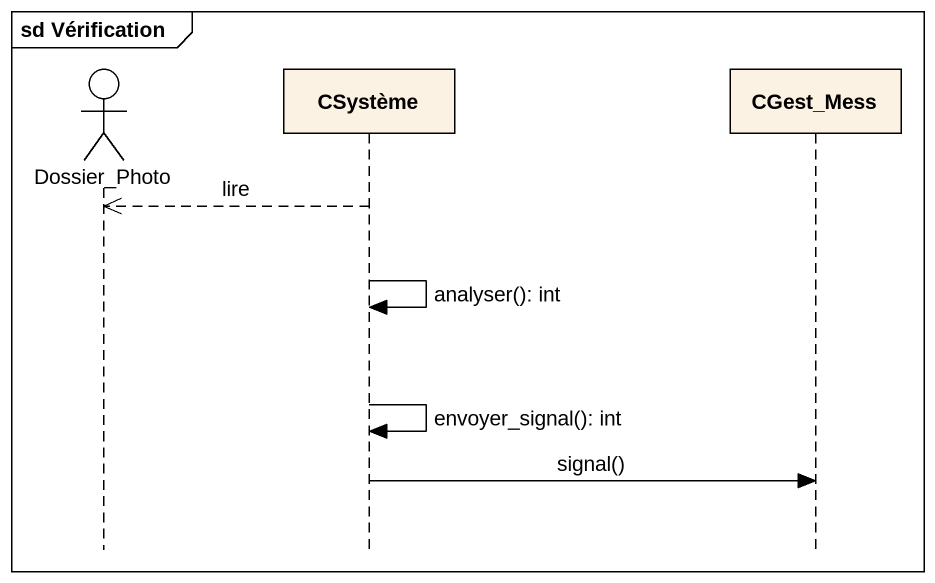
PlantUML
@startuml
mainframe sd Vérification
hide footbox
actor Dossier_Photo
participant CSystème
participant CGest_Mess

CSystème -->> Dossier_Photo : lire
CSystème -> CSystème : analyser(): int
CSystème -> CSystème : envoyer_signal(): int
CSystème -> CGest_Mess : signal()
@enduml
